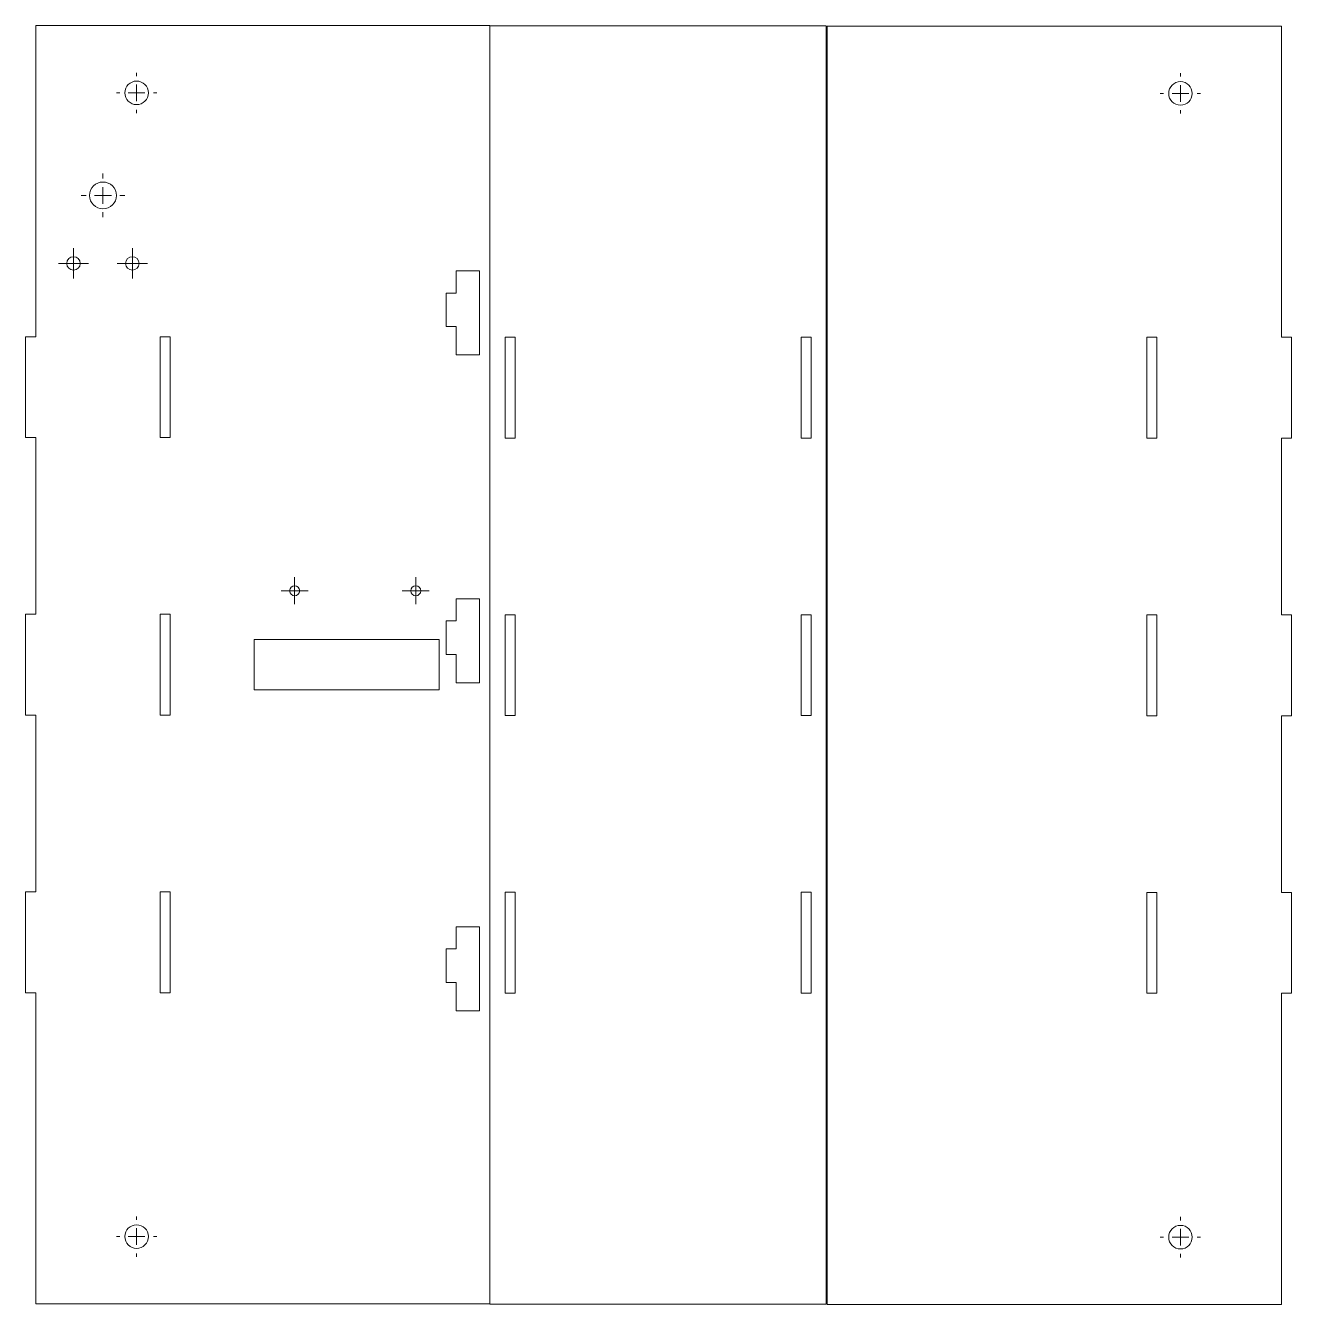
# Paper-space layout 'Hoja1' of a CAD drawing. Header units: millimetres. Extents: x 2 to 378, y 3 to 383.
import ezdxf

# ---------------------------------------------------------------- set-up
doc = ezdxf.new("R2010")
doc.units = ezdxf.units.MM

# ---------------------------------------------------------------- blocks, each defined once
blk = doc.blocks.new('SW_CENTERMARKSYMBOL_0')
at = {"color": 0, "linetype": 'Continuous', "lineweight": 18}
for p, q in [((0, 2.5), (0, 4)), ((-2.5, 0), (-4, 0)), ((0, 0), (-2.5, 0)), ((0, 0), (0, 2.5)), ((0, 0), (2.5, 0)), ((0, 0), (0, -2.5)), ((2.5, 0), (4, 0)), ((0, -2.5), (0, -4))]:
    blk.add_line(p, q, dxfattribs=at)
blk = doc.blocks.new('SW_CENTERMARKSYMBOL_1')
at = {"color": 0, "linetype": 'Continuous', "lineweight": 18}
for p, q in [((0, 2.5), (0, 4)), ((-2.5, 0), (-4, 0)), ((0, 0), (-2.5, 0)), ((0, 0), (0, 2.5)), ((0, 0), (2.5, 0)), ((0, 0), (0, -2.5)), ((2.5, 0), (4, 0)), ((0, -2.5), (0, -4))]:
    blk.add_line(p, q, dxfattribs=at)
blk = doc.blocks.new('SW_CENTERMARKSYMBOL_2')
at = {"color": 0, "linetype": 'Continuous', "lineweight": 18}
for p, q in [((0, 5), (0, 6)), ((-5, 0), (-6, 0)), ((0, 0), (-2.5, 0)), ((0, 0), (0, 2.5)), ((0, 0), (2.5, 0)), ((0, 0), (0, -2.5)), ((5, 0), (6, 0)), ((0, -5), (0, -6))]:
    blk.add_line(p, q, dxfattribs=at)
blk = doc.blocks.new('SW_CENTERMARKSYMBOL_3')
at = {"color": 0, "linetype": 'Continuous', "lineweight": 18}
for p, q in [((0, 5), (0, 6.5)), ((-5, 0), (-6.5, 0)), ((0, 0), (-2.5, 0)), ((0, 0), (0, 2.5)), ((0, 0), (2.5, 0)), ((0, 0), (0, -2.5)), ((5, 0), (6.5, 0)), ((0, -5), (0, -6.5))]:
    blk.add_line(p, q, dxfattribs=at)
blk = doc.blocks.new('SW_CENTERMARKSYMBOL_4')
at = {"color": 0, "linetype": 'Continuous', "lineweight": 18}
for p, q in [((0, 2.5), (0, 4.5)), ((-2.5, 0), (-4.5, 0)), ((0, 0), (-2.5, 0)), ((0, 0), (0, 2.5)), ((0, 0), (2.5, 0)), ((0, 0), (0, -2.5)), ((2.5, 0), (4.5, 0)), ((0, -2.5), (0, -4.5))]:
    blk.add_line(p, q, dxfattribs=at)
blk = doc.blocks.new('SW_CENTERMARKSYMBOL_5')
at = {"color": 0, "linetype": 'Continuous', "lineweight": 18}
for p, q in [((0, 2.5), (0, 4.5)), ((-2.5, 0), (-4.5, 0)), ((0, 0), (-2.5, 0)), ((0, 0), (0, 2.5)), ((0, 0), (2.5, 0)), ((0, 0), (0, -2.5)), ((2.5, 0), (4.5, 0)), ((0, -2.5), (0, -4.5))]:
    blk.add_line(p, q, dxfattribs=at)
blk = doc.blocks.new('SW_CENTERMARKSYMBOL_6')
at = {"color": 0, "linetype": 'Continuous', "lineweight": 18}
for p, q in [((0, 5), (0, 6)), ((-5, 0), (-6, 0)), ((0, 0), (-2.5, 0)), ((0, 0), (0, 2.5)), ((0, 0), (2.5, 0)), ((0, 0), (0, -2.5)), ((5, 0), (6, 0)), ((0, -5), (0, -6))]:
    blk.add_line(p, q, dxfattribs=at)
blk = doc.blocks.new('SW_CENTERMARKSYMBOL_7')
at = {"color": 0, "linetype": 'Continuous', "lineweight": 18}
for p, q in [((0, 5), (0, 6)), ((-5, 0), (-6, 0)), ((0, 0), (-2.5, 0)), ((0, 0), (0, 2.5)), ((0, 0), (0, -2.5)), ((0, 0), (2.5, 0)), ((5, 0), (6, 0)), ((0, -5), (0, -6))]:
    blk.add_line(p, q, dxfattribs=at)
blk = doc.blocks.new('SW_CENTERMARKSYMBOL_8')
at = {"color": 0, "linetype": 'Continuous', "lineweight": 18}
for p, q in [((0, 5), (0, 6)), ((-5, 0), (-6, 0)), ((0, 0), (-2.5, 0)), ((0, 0), (0, 2.5)), ((0, 0), (0, -2.5)), ((0, 0), (2.5, 0)), ((5, 0), (6, 0)), ((0, -5), (0, -6))]:
    blk.add_line(p, q, dxfattribs=at)

psp = doc.layouts.new('Hoja1')

# ---------------------------------------------------------------- linework, layer by layer
at = {"color": 1, "linetype": 'Continuous', "lineweight": 18}
for p, q in [((4.82, 383.28), (4.82, 290.78)), ((4.82, 383.28), (139.82, 383.28)), ((139.82, 383.28), (139.82, 3.28)), ((139.89, 383.16), (139.89, 3.16)), ((239.89, 383.16), (139.89, 383.16)), ((239.89, 3.16), (239.89, 383.16)), ((240.17, 383.11), (240.17, 3.11)), ((375.17, 383.11), (240.17, 383.11)), ((375.17, 290.61), (375.17, 383.11)), ((136.82, 310.38), (129.82, 310.38)), ((129.82, 310.38), (129.82, 303.78)), ((136.82, 285.38), (136.82, 310.38)), ((129.82, 303.78), (126.82, 303.78)), ((126.82, 303.78), (126.82, 293.78)), ((126.82, 293.78), (129.82, 293.78)), ((129.82, 293.78), (129.82, 285.38)), ((1.82, 290.78), (1.82, 260.78)), ((1.82, 290.78), (4.82, 290.78)), ((41.82, 290.78), (44.82, 290.78)), ((41.82, 290.78), (41.82, 260.78)), ((44.82, 290.78), (44.82, 260.78)), ((147.39, 290.66), (144.39, 290.66)), ((144.39, 290.66), (144.39, 260.66)), ((147.39, 260.66), (147.39, 290.66)), ((235.39, 290.66), (232.39, 290.66)), ((232.39, 290.66), (232.39, 260.66)), ((235.39, 260.66), (235.39, 290.66)), ((335.17, 290.61), (335.17, 260.61)), ((338.17, 290.61), (335.17, 290.61)), ((338.17, 260.61), (338.17, 290.61)), ((378.17, 290.61), (375.17, 290.61)), ((378.17, 260.61), (378.17, 290.61)), ((129.82, 285.38), (136.82, 285.38)), ((1.82, 260.78), (4.82, 260.78)), ((4.82, 260.78), (4.82, 208.28)), ((41.82, 260.78), (44.82, 260.78)), ((144.39, 260.66), (147.39, 260.66)), ((232.39, 260.66), (235.39, 260.66)), ((335.17, 260.61), (338.17, 260.61)), ((375.17, 260.61), (378.17, 260.61)), ((375.17, 208.11), (375.17, 260.61)), ((136.82, 212.88), (129.82, 212.88)), ((129.82, 212.88), (129.82, 206.28)), ((136.82, 187.88), (136.82, 212.88)), ((1.82, 208.28), (1.82, 178.28)), ((1.82, 208.28), (4.82, 208.28)), ((41.82, 208.28), (44.82, 208.28)), ((41.82, 208.28), (41.82, 178.28)), ((44.82, 208.28), (44.82, 178.28)), ((129.82, 206.28), (126.82, 206.28)), ((126.82, 206.28), (126.82, 196.28)), ((147.39, 208.16), (144.39, 208.16)), ((144.39, 208.16), (144.39, 178.16)), ((147.39, 178.16), (147.39, 208.16)), ((235.39, 208.16), (232.39, 208.16)), ((232.39, 208.16), (232.39, 178.16)), ((235.39, 178.16), (235.39, 208.16)), ((335.17, 208.11), (335.17, 178.11)), ((338.17, 208.11), (335.17, 208.11)), ((338.17, 178.11), (338.17, 208.11)), ((378.17, 208.11), (375.17, 208.11)), ((378.17, 178.11), (378.17, 208.11)), ((124.82, 200.78), (69.82, 200.78)), ((69.82, 200.78), (69.82, 185.78)), ((124.82, 200.78), (124.82, 185.78)), ((126.82, 196.28), (129.82, 196.28)), ((129.82, 196.28), (129.82, 187.88)), ((129.82, 187.88), (136.82, 187.88)), ((124.82, 185.78), (69.82, 185.78)), ((1.82, 178.28), (4.82, 178.28)), ((4.82, 178.28), (4.82, 125.78)), ((41.82, 178.28), (44.82, 178.28)), ((144.39, 178.16), (147.39, 178.16)), ((232.39, 178.16), (235.39, 178.16)), ((335.17, 178.11), (338.17, 178.11)), ((375.17, 178.11), (378.17, 178.11)), ((375.17, 125.61), (375.17, 178.11)), ((1.82, 125.78), (1.82, 95.78)), ((1.82, 125.78), (4.82, 125.78)), ((41.82, 125.78), (44.82, 125.78)), ((41.82, 125.78), (41.82, 95.78)), ((44.82, 125.78), (44.82, 95.78)), ((147.39, 125.66), (144.39, 125.66)), ((144.39, 125.66), (144.39, 95.66)), ((147.39, 95.66), (147.39, 125.66)), ((235.39, 125.66), (232.39, 125.66)), ((232.39, 125.66), (232.39, 95.66)), ((235.39, 95.66), (235.39, 125.66)), ((335.17, 125.61), (335.17, 95.61)), ((338.17, 125.61), (335.17, 125.61)), ((338.17, 95.61), (338.17, 125.61)), ((378.17, 125.61), (375.17, 125.61)), ((378.17, 95.61), (378.17, 125.61)), ((136.82, 115.38), (129.82, 115.38)), ((129.82, 115.38), (129.82, 108.78)), ((136.82, 90.38), (136.82, 115.38)), ((129.82, 108.78), (126.82, 108.78)), ((126.82, 108.78), (126.82, 98.78)), ((1.82, 95.78), (4.82, 95.78)), ((4.82, 95.78), (4.82, 3.28)), ((41.82, 95.78), (44.82, 95.78)), ((126.82, 98.78), (129.82, 98.78)), ((129.82, 98.78), (129.82, 90.38)), ((144.39, 95.66), (147.39, 95.66)), ((232.39, 95.66), (235.39, 95.66)), ((335.17, 95.61), (338.17, 95.61)), ((375.17, 95.61), (378.17, 95.61)), ((375.17, 3.11), (375.17, 95.61)), ((129.82, 90.38), (136.82, 90.38)), ((4.82, 3.28), (139.82, 3.28)), ((139.89, 3.16), (239.89, 3.16)), ((240.17, 3.11), (375.17, 3.11))]:
    psp.add_line(p, q, dxfattribs=at)
for centre, radius in [((34.82, 363.28), 3.5), ((345.17, 363.11), 3.5), ((24.82, 332.78), 4), ((16.07, 312.58), 2), ((33.57, 312.58), 2), ((81.82, 215.28), 1.5), ((117.82, 215.28), 1.5), ((34.82, 23.28), 3.5), ((345.17, 23.11), 3.5)]:
    psp.add_circle(centre, radius, dxfattribs=at)

# ---------------------------------------------------------------- block references
for name, p in [('SW_CENTERMARKSYMBOL_2', (34.82, 363.28)), ('SW_CENTERMARKSYMBOL_8', (345.17, 363.11)), ('SW_CENTERMARKSYMBOL_3', (24.82, 332.78)), ('SW_CENTERMARKSYMBOL_5', (16.07, 312.58)), ('SW_CENTERMARKSYMBOL_4', (33.57, 312.58)), ('SW_CENTERMARKSYMBOL_1', (81.82, 215.28)), ('SW_CENTERMARKSYMBOL_0', (117.82, 215.28)), ('SW_CENTERMARKSYMBOL_6', (34.82, 23.28)), ('SW_CENTERMARKSYMBOL_7', (345.17, 23.11))]:
    psp.add_blockref(name, p, dxfattribs=at)

doc.saveas('drawing.dxf')
